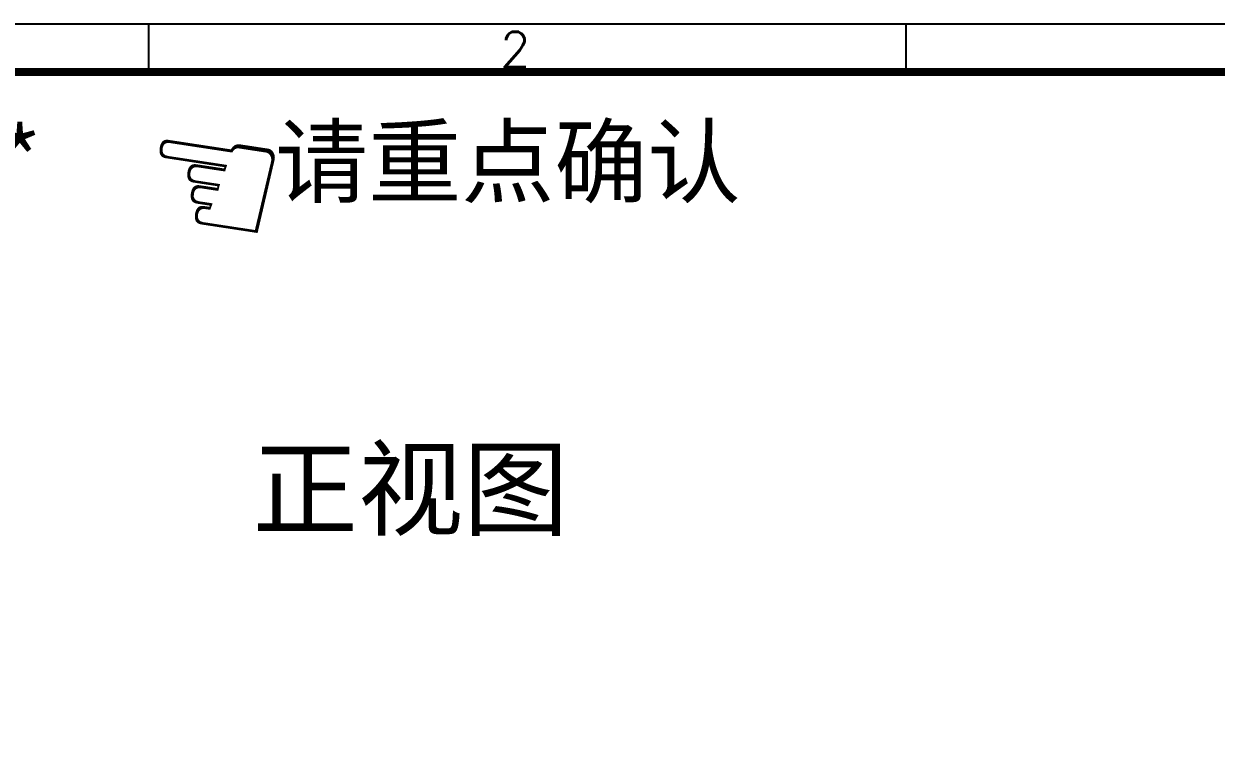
# Model space of a CAD drawing. Header units: millimetres. Extents: x -2596 to -724, y -1791 to -1070.
# Drawn here: x -2121.8 to -2021.9, y -1553.9 to -1493.9 of the extents above; entities that cross this region are included whole.
import ezdxf

# ---------------------------------------------------------------- set-up
doc = ezdxf.new("R2010")
doc.units = ezdxf.units.MM
doc.layers.add('dim', color=3, linetype='Continuous')
doc.layers.add('剖面', color=7, linetype='Continuous', lineweight=13)
doc.styles.add('RS', font='txt.shx', dxfattribs={"width": 0.95})
doc.styles.get("Standard").update_dxf_attribs({"font": 'txt.shx'})
doc.styles.add('中文', font='')
doc.styles.get('中文').set_extended_font_data('SimSun')

# ---------------------------------------------------------------- blocks, each defined once
blk = doc.blocks.new('A$C5D5B2502')
at = {"color": 3, "lineweight": 9, "extrusion": (0, 0, -1), "insert": (0.313, 2.205), "char_height": 2.2, "width": 1.7931, "attachment_point": 1, "text_direction": (0.707107, -0.707107, 0), "style": 'RS'}
blk.add_mtext('\\fWingdings|b0|i0|c2|p2;E', dxfattribs=at)
blk = doc.blocks.new('3')
at = {"layer": 'dim', "extrusion": (0, 0, -1), "xscale": 1.882916887164354, "yscale": 1.882916887163899, "zscale": -1.882916887163784, "rotation": 180}
blk.add_blockref('A$C5D5B2502', (-1621.196, 1416.426), dxfattribs=at)

msp = doc.modelspace()

# ---------------------------------------------------------------- linework, layer by layer
for p, q in [((-2111.303, -1497.888), (-2111.303, -1493.856)), ((-2047.848, -1497.888), (-2047.848, -1493.856))]:
    msp.add_line(p, q)
msp.add_lwpolyline([(-2174.758, -1493.856), (-1795.681, -1493.856), (-1795.681, -1762.705), (-2174.758, -1762.705), (-2174.758, -1493.856)])
at = {"color": 7, "linetype": 'Continuous', "const_width": 0.652}
msp.add_lwpolyline([(-2169.072, -1758.672), (-1801.367, -1758.672), (-1801.367, -1497.888), (-2169.072, -1497.888)], close=True, dxfattribs=at)

# ---------------------------------------------------------------- block references
at = {"layer": '剖面', "xscale": 2.693100030881981, "yscale": 2.693100030881027, "zscale": 2.693100030881287, "rotation": 306.3439900159028}
msp.add_blockref('3', (-7762.896, -236.36), dxfattribs=at)

# ---------------------------------------------------------------- texts
at = {"insert": (-2081.856, -1494.524), "char_height": 2.957, "width": 2.44444, "attachment_point": 1}
msp.add_mtext('2', dxfattribs=at)
at = {"layer": 'dim', "insert": (-2163.031, -1502.536), "char_height": 5.71817, "width": 133.32454, "attachment_point": 1}
msp.add_mtext('{\\fSimSun|b0|i0|c134|p2;注：标注  \\C1;*\\C256;     请重点确认}', dxfattribs=at)
at = {"layer": 'dim', "color": 7, "insert": (-2102.596, -1529.568), "char_height": 6.46963, "width": 235.87695, "attachment_point": 1, "style": '中文'}
msp.add_mtext('{\\fSimSun|b0|i0|c134|p54;正视图}', dxfattribs=at)

doc.saveas('drawing.dxf')
